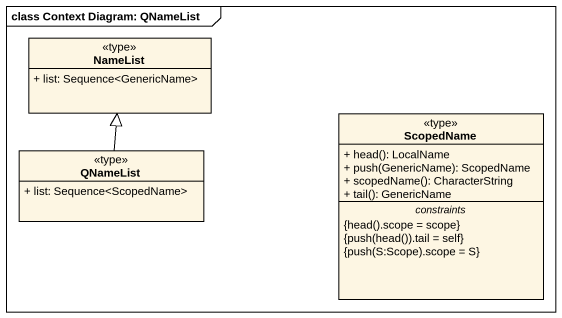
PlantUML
@startuml
mainframe class Context Diagram: QNameList
hide circle
hide empty members
skinparam classAttributeIconSize 0
class NameList <<type>> {
  + list: Sequence<GenericName>
}
class ScopedName <<type>> {
  + head(): LocalName
  + push(GenericName): ScopedName
  + scopedName(): CharacterString
  + tail(): GenericName
  -- constraints --
  {field} {head().scope = scope}
  {field} {push(head()).tail = self}
  {field} {push(S:Scope).scope = S}
}
class QNameList <<type>> {
  + list: Sequence<ScopedName>
}
QNameList -up-|> NameList
@enduml
